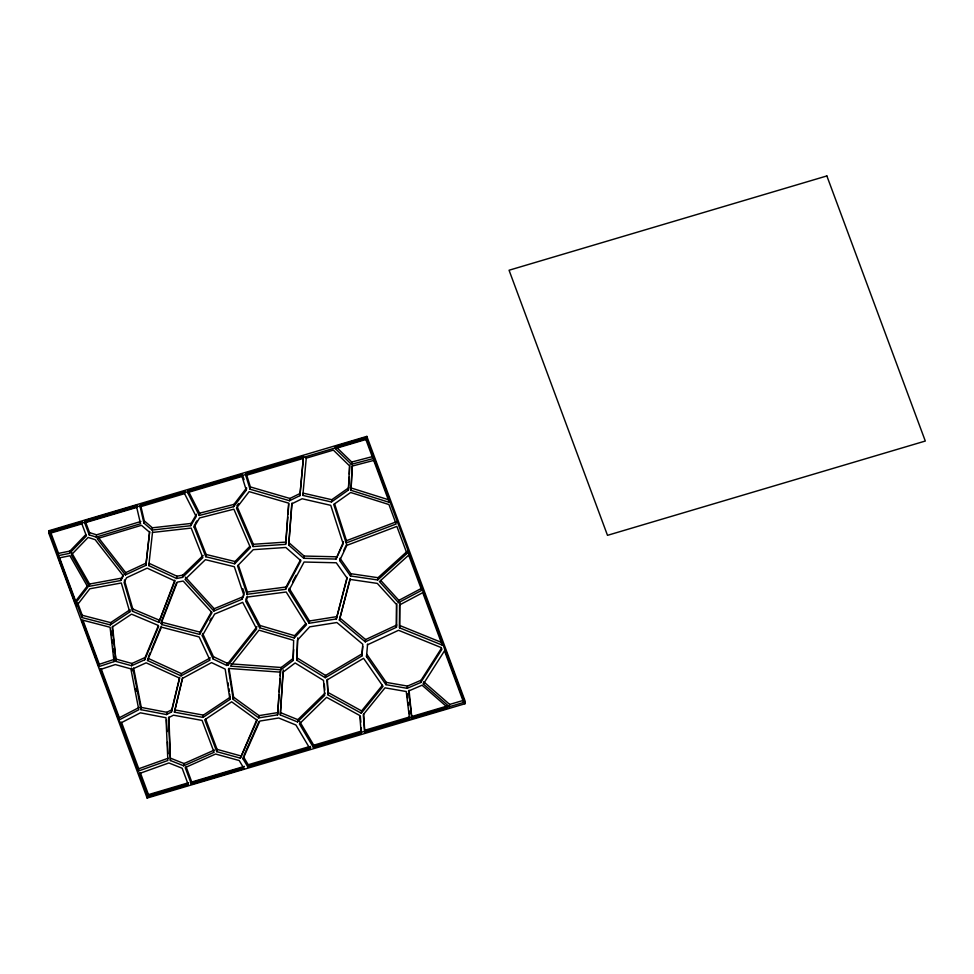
<?xml version="1.0" encoding="UTF-8"?>
<svg xmlns="http://www.w3.org/2000/svg" width="974" height="974" viewBox="0 0 974 974"><rect width="100%" height="100%" fill="white"/><g stroke="black" fill="none" stroke-linecap="round" stroke-linejoin="round"><path stroke-width="1.46" d="M293.052 660.506L293.649 640.356L258.999 630.154L230.509 666.143L280.902 669.771L293.052 660.506L293.649 649.597M296.863 660.275L297.46 640.125L309.683 626.854L336.87 622.52L362.778 644.24L361.89 656.001L325.243 677.721L296.863 660.275L297.788 637.848M306.323 457.415L302.841 495.401L331.464 501.987L348.4 490.032L349.508 465.828L333.376 450.11L306.128 458.194M348.4 490.032L349.216 477.175M349.349 474.155L349.776 465.073M350.993 490.312L352.113 466.108L373.712 460.434L374.04 458.17L389.612 500.088L389.271 502.365L350.993 490.312L352.369 465.353M280.269 672.145L229.876 668.529L228.464 669.053L233.236 699.405L258.743 717.887L277.602 714.843L280.597 669.881M277.602 714.843L279.039 694.912M279.221 691.966L280.049 678.72M280.232 675.773L280.512 671.354M280.305 714.928L282.971 672.243L295.134 662.977L323.502 680.424L324.707 695.375L297.52 721.941L280.305 714.928L283.3 669.966M285.601 544.356L288.681 503.144L249.149 491.627L236.475 508.124L253.033 546.548L285.601 544.356L285.93 542.092L253.362 544.283L237.4 507.223M286.039 540.619L287.805 517.072M288.024 514.126L288.791 503.826M288.706 545.05L291.786 503.838L302.11 498.749L330.746 505.336L343.189 543.857L335.981 559.064L303.778 558.309L288.706 545.05L292.005 503.034M361.89 656.001L362.778 646.383M367.381 644.861L398.536 630.288L441.222 647.588L441.879 649.354L420.744 682.506L407.181 688.338L385.947 684.673L366.504 656.634L367.6 644.07M299.907 495.644L303.523 456.173L246.105 473.206L245.777 475.482L250.05 489.204L289.582 500.733L299.907 495.644L303.401 457.658M145.893 565.358L149.546 532.218L141.449 525.315L97.144 538.659L125.354 574.916L145.893 565.358L149.704 531.451M152.431 532.461L191.172 528.078L202.848 557.688L182.467 577.424L176.598 578.483L148.779 565.602L152.589 531.694M48.7 532.961L49.029 530.696L366.845 436.389L465.268 701.499L464.939 703.764L147.135 798.059L48.7 532.961L366.504 438.665L366.845 436.389M49.893 533.338L50.234 531.073L82.206 521.589L81.877 523.854L86.406 535.895L69.592 553.354L58.184 555.655L49.893 533.338L81.877 523.854M58.184 555.655L58.513 553.378L50.745 532.474M69.592 553.354L69.921 551.089L85.688 534.714M84.677 522.855L85.018 520.591L137.054 505.141L136.725 507.417L140.536 523.744L96.231 537.088L89.218 534.896L84.677 522.855L136.725 507.417M75.339 603.356L58.513 558.041L69.921 555.752L87.867 587.152L75.339 603.356L75.668 601.092L59.365 557.189M89.218 534.896L89.547 532.632L85.018 520.591M110.33 624.906L110.659 622.642L130.078 609.687L129.749 611.964L110.33 624.906L81.913 617.54L82.254 615.276L77.591 602.736M96.231 537.088L96.56 534.823L140.877 521.48M89.255 586.299L71.309 554.9L88.123 537.441L95.135 539.645L123.357 575.902L120.764 580.492L89.255 586.299L89.584 584.035L71.638 552.635M114.007 656.354L114.019 661.614L98.983 666.569L99.311 664.292L83.034 620.45M120.764 580.492L123.041 574.782M125.354 574.916L125.695 572.651L98.386 537.563M116.052 661.443L112.107 627.098L131.527 614.144L157.873 625.259L158.652 626.392L144.749 659.763L131.624 665.741L116.052 661.443L112.619 626.319M140.146 506.833L140.487 504.556L184.902 491.383L184.573 493.648L196.188 516.537L190.807 525.692L152.054 530.063L143.969 523.16L140.146 506.833L184.573 493.648M143.969 523.16L144.298 520.895L140.804 505.92M132.488 611.27L124.051 582.294L126.644 577.704L147.171 568.146L174.991 581.028L158.835 622.386L132.488 611.27L132.817 609.006L124.392 580.029M119.023 720.005L100.273 669.515L115.309 664.56L130.869 668.858L138.795 709.729L119.023 720.005L119.352 717.728L101.126 668.651M131.624 665.741L131.953 663.477L145.089 657.499L158.409 625.515M152.054 530.063L152.394 527.798L144.298 520.895M148.779 565.602L149.107 563.325L176.927 576.206L182.795 575.147L203.176 555.423M144.749 659.763L145.089 657.499M147.537 660.518L161.44 627.146L199.159 636.959L209.994 660.141L181.03 675.871L147.537 660.518L147.878 658.254L181.371 673.594L210.323 657.864M140.938 709.681L133.012 668.797L146.149 662.819L179.642 678.16L171.461 711.994L166.517 714.575L140.938 709.681L141.267 707.416L133.633 667.994M158.835 622.386L174.784 580.139M120.618 723.085L140.39 712.822L165.982 717.728L167.857 760.499L138.43 771.031L138.758 768.766L121.482 722.233M161.16 623.47L177.317 582.111L183.185 581.052L211.991 612.646L199.658 634.415L161.94 624.602L161.16 623.47L161.489 621.193L176.574 582.598M161.94 624.602L162.268 622.337L161.489 621.193M187.641 492.576L187.97 490.299L242.343 474.168L242.015 476.444L246.276 490.166L233.614 506.675L199.256 515.465L187.641 492.576L242.015 476.444M176.598 578.483L176.927 576.206M147.135 798.059L147.464 795.795L138.99 772.991M148.133 796.902L139.452 773.502L168.879 762.959L182.162 768.243L188.384 784.959L148.133 796.902L148.474 794.626L140.293 772.601M182.467 577.424L182.795 575.147M190.807 525.692L191.135 523.428L196.517 514.272M166.517 714.575L166.846 712.311L171.789 709.729L179.618 677.368M194.13 527.129L194.459 524.864L206.135 554.474L205.806 556.738L234.71 563.788L250.428 547.619L233.882 509.183L199.512 517.973L194.13 527.129L205.806 556.738M199.256 515.465L199.585 513.188L188.652 491.651M171.461 711.994L171.789 709.729M229.815 694.292L229.937 699.442L203.018 717.4L174.407 712.164L182.564 677.527M181.03 675.871L181.371 673.594M170.413 760.536L168.526 717.765L173.469 715.184L202.081 720.419L214.097 752.293L183.696 765.82L170.413 760.536L168.928 716.974M199.658 634.415L199.999 632.138L211.589 611.648M202.3 635.803L202.641 633.526L213.464 656.707L213.136 658.984L226.759 665.473L228.172 664.95L256.661 628.961L242.709 602.346L214.633 614.034L202.3 635.803L213.136 658.984M183.696 765.82L184.025 763.555L214.426 750.029M213.866 611.002L185.048 579.408L205.429 559.673L234.332 566.734L243.865 595.187L241.942 599.314L213.866 611.002L214.195 608.726L185.389 577.144M191.428 784.265L185.206 767.561L215.607 754.034L239.214 760.524L244.06 768.656L191.428 784.265L191.756 782L186.058 766.684M233.614 506.675L233.943 504.398L246.605 487.901L246.276 490.166M203.018 717.4L203.359 715.135L230.278 697.177M234.71 563.788L235.038 561.523L249.721 546.426M250.05 489.204L250.379 486.939L246.532 474.582M226.759 665.473L227.088 663.209L228.5 662.673L256.99 626.684M228.172 664.95L228.5 662.673M216.752 751.648L204.735 719.774L231.654 701.816L257.16 720.297L240.359 758.137L216.752 751.648L217.08 749.371L205.587 718.885M241.942 599.314L244.206 592.91L242.77 588.649M253.033 546.548L253.362 544.283M247.079 594.298L237.546 565.845L253.264 549.665L285.832 547.485L300.905 560.744L285.662 589.294L247.079 594.298L247.408 592.022L238.35 565.005M233.236 699.405L233.565 697.141L229.024 668.237M240.359 758.137L256.892 719.384M259.632 627.767L245.679 601.153L247.603 597.025L286.198 592.022L306.506 624.699L294.282 637.97L259.632 627.767L259.961 625.491L246.008 598.888L247.299 596.125M247.895 767.013L243.05 758.892L243.39 756.628L248.224 764.748L247.895 767.013L309.927 748.616L310.256 746.34M289.582 500.733L289.911 498.457L300.248 493.38M258.743 717.887L259.072 715.622L233.565 697.141M285.662 589.294L285.991 587.03L300.552 559.77M288.828 590.585L289.156 588.308L309.476 620.986L309.148 623.263L336.334 618.928L347.109 578.191L336.274 562.777L304.071 562.022L288.828 590.585L309.148 623.263M302.841 495.401L303.17 493.136L331.793 499.723L348.729 487.767M280.902 669.771L281.23 667.494L293.393 658.241M303.778 558.309L304.107 556.044L289.035 542.786M294.282 637.97L294.611 635.693L305.824 623.53M335.239 448.588L335.567 446.323L366.2 437.229L373.298 456.368L372.969 458.644L351.371 464.306L335.239 448.588L365.859 439.505L366.2 437.229M297.52 721.941L297.849 719.676L325.036 693.111M331.464 501.987L331.793 499.723M335.981 559.064L343.518 541.593M351.371 464.306L351.699 462.041L335.567 446.323M350.518 575.975L339.683 560.561L340.011 558.285L350.847 573.698L350.518 575.975L377.681 579.968L406.937 553.512L407.278 551.247M361.33 728.053L361.244 733.288L313.421 747.484L313.75 745.207L299.748 721.612M325.243 677.721L325.572 675.445L362.231 653.737M346.16 542.968L333.717 504.435L350.652 492.491L388.93 504.544L396.15 524L346.16 542.968L346.501 540.692L334.508 503.595M336.334 618.928L347.061 577.375M328.128 694.998L326.923 680.035L363.57 658.327L383.026 686.366L361.281 713.199L328.128 694.998L327.374 679.268M396.771 603.6L396.442 627.28L365.287 641.854L339.378 620.134L350.104 578.593M365.287 641.854L365.615 639.577L396.771 625.004M366.504 656.634L366.833 654.358L386.276 682.397L385.947 684.673M377.681 579.968L378.009 577.704L406.146 552.258M361.281 713.199L361.61 710.923L382.405 685.258M364.739 732.448L363.265 714.673L385.01 687.839L406.243 691.516L409.604 719.141L364.739 732.448L363.716 713.893M421.742 590.317L408.69 555.143L409.019 552.879L422.071 588.053L421.742 590.317L398.524 602.638L398.865 600.374L380.761 580.443M423.081 590.39L442.561 642.84L442.233 645.105L399.547 627.816L399.876 602.711M407.181 688.338L407.522 686.073L421.072 680.242L441.392 648.355M411.892 718.666L408.532 691.041L422.083 685.209L448.089 707.928L411.892 718.666L409.043 690.225M420.744 682.506L421.072 680.242M449.343 706.71L423.349 684.004L423.678 681.727L449.671 704.446L449.343 706.71L463.648 702.473L463.977 700.196L444.814 648.574M174.407 712.164L182.588 678.33L211.553 662.6L225.177 669.101L229.937 699.442M339.378 620.134L350.165 579.408L377.328 583.414L396.43 604.44L396.442 627.28M148.45 656.866L150.191 652.69M151.347 649.914L161.185 626.27M243.987 755.276L258.987 721.49M243.05 758.892L259.851 721.052L278.71 717.996L295.926 725.021L309.927 748.616M343.615 550.687L346.61 544.356M339.683 560.561L346.878 545.355L396.868 526.398L406.937 553.512M292.626 581.819L296.084 575.33M209.885 620.73L211.334 618.161M195.238 523.562L196.772 520.944M423.349 684.004L444.485 650.839L463.648 702.473M236.816 505.859L238.618 503.497M75.668 601.092L87.307 586.044M408.69 555.143L379.422 581.6L398.524 602.638M398.865 600.374L420.78 588.734M119.352 717.728L139.124 707.465M125.695 572.651L146.222 563.082M214.195 608.726L242.27 597.05M346.501 540.692L396.491 521.735M138.758 768.766L168.185 758.222M99.311 664.292L114.348 659.337M245.777 475.482L303.194 458.437M449.671 704.446L462.553 700.623M313.75 745.207L361.573 731.024M248.224 764.748L308.819 746.766M365.08 730.183L409.932 716.864M148.474 794.626L188.725 782.694M412.221 716.401L446.969 706.089M191.756 782L244.401 766.38M147.464 795.795L188.274 783.68M191.196 782.816L243.683 767.244M248.053 765.941L310.743 747.35M313.652 746.486L447.772 706.686M351.699 462.041L371.861 456.745M199.585 513.188L233.943 504.398M58.513 553.378L69.921 551.089M89.584 584.035L121.105 578.215M259.072 715.622L277.931 712.578M309.476 620.986L336.663 616.652M247.408 592.022L285.991 587.03M152.394 527.798L191.135 523.428M304.107 556.044L336.31 556.799M230.838 663.878L281.23 667.494M350.847 573.698L378.009 577.704M386.276 682.397L407.522 686.073M174.736 709.888L203.359 715.135M141.267 707.416L166.846 712.311M206.135 554.474L235.038 561.523M82.254 615.276L110.659 622.642M162.268 622.337L199.999 632.138M217.08 749.371L240.688 755.873M116.393 659.179L131.953 663.477M250.379 486.939L289.911 498.457M259.961 625.491L294.611 635.693M89.547 532.632L96.56 534.823M351.322 488.035L389.612 500.088M170.742 758.271L184.025 763.555M399.876 625.551L442.561 642.84M280.634 712.664L297.849 719.676M132.817 609.006L159.164 620.109M213.464 656.707L227.088 663.209M328.457 692.721L361.61 710.923M297.192 658.01L325.572 675.445M339.707 617.869L365.615 639.577M313.421 747.484L299.42 723.889L326.607 697.323L359.771 715.513L361.244 733.288M366.504 438.665L464.939 703.764M365.859 439.505L372.969 458.644M373.712 460.434L389.271 502.365M442.233 645.105L422.753 592.667L399.535 604.976L399.547 627.816M81.913 617.54L77.263 605L89.803 588.795L121.312 582.988L129.749 611.964M49.029 530.696L77.08 606.23M82.364 620.487L99.299 666.094M100.359 668.943L118.889 718.824M119.948 721.685L138.43 771.031M98.983 666.569L81.658 619.89L110.074 627.268L114.019 661.614M242.77 475.543L244.048 479.658M131.49 668.042L132.05 670.964M135.447 688.484L136.007 691.406M228.001 682.725L228.452 685.611M228.914 688.508L229.365 691.394M407.108 693.61L407.631 697.968M408.167 702.327L408.52 705.237M409.226 711.057L409.579 713.966M111.085 630.969L111.596 635.45M112.12 639.93L112.46 642.913M113.142 648.891L113.483 651.874M360.343 716.207L360.843 722.136M324.318 684.138L324.805 690.116M166.505 719.883L167.029 731.681M167.479 742.005L167.991 753.803M826.865 175.941L509.061 270.236L607.496 535.335L925.3 441.039L826.865 175.941"/></g></svg>
